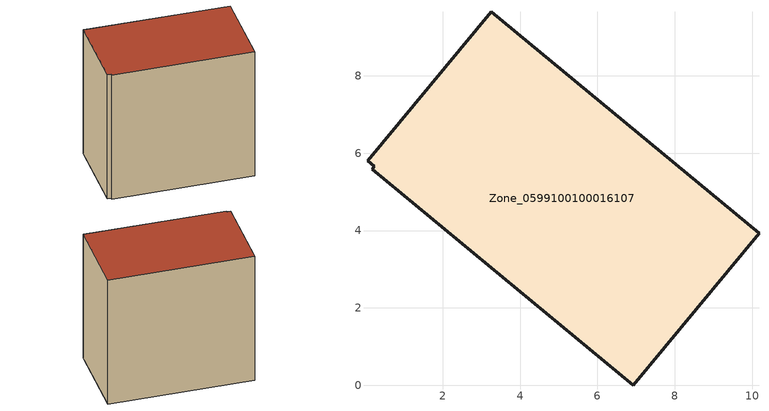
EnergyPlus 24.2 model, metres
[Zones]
Zone_0599100100016107
 floor ground (C_G): 0.17,5.59 0.23,5.66 0.06,5.8 3.25,9.66 10.17,3.92 6.93,0 z0
 wall outside (C_F): 6.93,0 10.17,3.92 3.25,9.66 0.06,5.8 0.23,5.66 0.17,5.59 6.93,0 z0:8.72
 roof outside (C_R): 0.23,5.66 0.17,5.59 6.93,0 10.17,3.92 3.25,9.66 0.06,5.8 z8.72
[BUILDING]
Pand.0599100100016107: North Axis=0; Terrain=City; Loads Convergence Tolerance Value=0.04; Temperature Convergence Tolerance Value=0.4; Solar Distribution=FullExterior; Maximum Number of Warmup Days=25; Minimum Number of Warmup Days=1
[Site:Location]
Rotterdam.The.Hague.AP_ZH_NLD Design_Conditions: Latitude=51.96; Longitude=4.45; Time Zone=1; Elevation=-4.5
[SITE:GROUNDTEMPERATURE:BUILDINGSURFACE]
18, 18, 18, 18, 18, 18, 18, 18, 18, 18, 18, 18
[MATERIAL] Thermal Absorptance=0.9; Solar Absorptance=0.7; Visible Absorptance=0.7
Name | Roughness | Thickness | Conductivity | Density | Specific Heat
G.TI.2015-2018 | MediumSmooth | 0.15 | 0.0428571 | 540 | 1210
F.TI.2015-2018 | Rough | 0.3 | 0.0666667 | 1920 | 840
R.TI.2015-2018 | MediumRough | 0.2 | 0.0333333 | 1500 | 1000
[CONSTRUCTION]
C_G: G.TI.2015-2018
C_F: F.TI.2015-2018
C_R: R.TI.2015-2018
[ZONE]
Zone_0599100100016107: Type=1; Multiplier=1; Ceiling Height=Autocalculate; Volume=Autocalculate; Floor Area=autocalculate; Part of Total Floor Area=Yes
[ZONEINFILTRATION:DESIGNFLOWRATE]
Infil_Zone_0599100100016107: Zone or ZoneList or Space or SpaceList=Zone_0599100100016107; Schedule=AlwaysOn; Design Flow Rate Calculation Method=Flow/Area; Flow Rate per Floor Area=0.0015; Constant Term Coefficient=1; Temperature Term Coefficient=0; Velocity Term Coefficient=0; Velocity Squared Term Coefficient=0
[HVACTEMPLATE:ZONE:IDEALLOADSAIRSYSTEM]
Zone_0599100100016107: Maximum Heating Supply Air Temperature=50; Minimum Cooling Supply Air Temperature=13; Maximum Heating Supply Air Humidity Ratio=0.0156; Minimum Cooling Supply Air Humidity Ratio=0.0077; Heating Limit=NoLimit; Cooling Limit=NoLimit; Dehumidification Control Type=ConstantSensibleHeatRatio; Cooling Sensible Heat Ratio=0.7; Dehumidification Setpoint=60; Humidification Control Type=None; Humidification Setpoint=30; Outdoor Air Method=None; Outdoor Air Flow Rate per Person=0.00944; Outdoor Air Flow Rate per Zone Floor Area=0; Outdoor Air Flow Rate per Zone=0; Demand Controlled Ventilation Type=None; Outdoor Air Economizer Type=NoEconomizer; Heat Recovery Type=None; Sensible Heat Recovery Effectiveness=0.7; Latent Heat Recovery Effectiveness=0.65
[ZONECONTROL:THERMOSTAT]
ThermostatControl_Zone_0599100100016107: Zone or ZoneList=Zone_0599100100016107; Control Type Schedule=DualSetpointControlType; Control 1=Thermostat_Zone_0599100100016107; Temperature Difference Between Cutout And Setpoint=0
[THERMOSTATSETPOINT:DUALSETPOINT]
Thermostat_Zone_0599100100016107: Heating Setpoint Temperature Schedule=HeatingSetpoint_Zone_0599100100016107; Cooling Setpoint Temperature Schedule=CoolingSetpoint_Zone_0599100100016107
[SCHEDULE:COMPACT]
HeatingSetpoint_Zone_0599100100016107: Through: 12/31, For: AllDays, Until: 24:00, 21
CoolingSetpoint_Zone_0599100100016107: Through: 12/31, For: AllDays, Until: 24:00, 24
DualSetpointControlType: Through: 12/31, For: AllDays, Until: 24:00, 4
AlwaysOn: Through: 12/31, For: AllDays, Until: 24:00, 1
